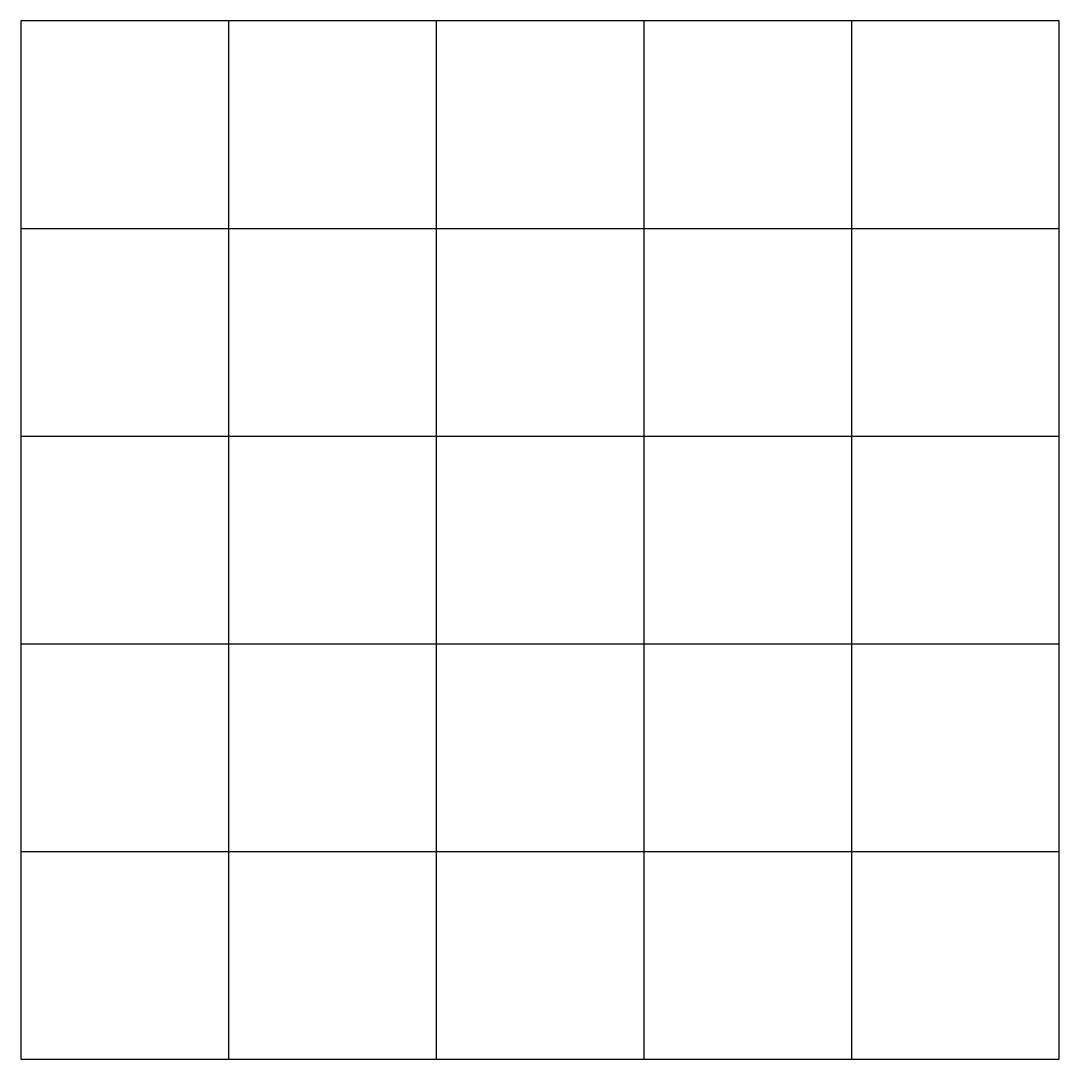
# Model space of a CAD drawing. Header units: millimetres. Extents: x 3682 to 5682, y 4658 to 6658.
import ezdxf

# ---------------------------------------------------------------- set-up
doc = ezdxf.new("R2010")
doc.units = ezdxf.units.MM
doc.layers.add('도면층1', color=80, linetype='Continuous')

msp = doc.modelspace()

# ---------------------------------------------------------------- linework, layer by layer
at = {"layer": '도면층1'}
for p, q in [((3682.4, 6657.6), (3682.4, 4657.6)), ((5682.4, 6657.6), (3682.4, 6657.6)), ((4082.4, 6657.6), (4082.4, 4657.6)), ((4482.4, 6657.6), (4482.4, 4657.6)), ((4882.4, 6657.6), (4882.4, 4657.6)), ((5282.4, 6657.6), (5282.4, 4657.6)), ((5682.4, 4657.6), (5682.4, 6657.6)), ((3682.4, 6257.6), (5682.4, 6257.6)), ((3682.4, 5857.6), (5682.4, 5857.6)), ((3682.4, 5457.6), (5682.4, 5457.6)), ((3682.4, 5057.6), (5682.4, 5057.6)), ((3682.4, 4657.6), (5682.4, 4657.6))]:
    msp.add_line(p, q, dxfattribs=at)

doc.saveas('drawing.dxf')
